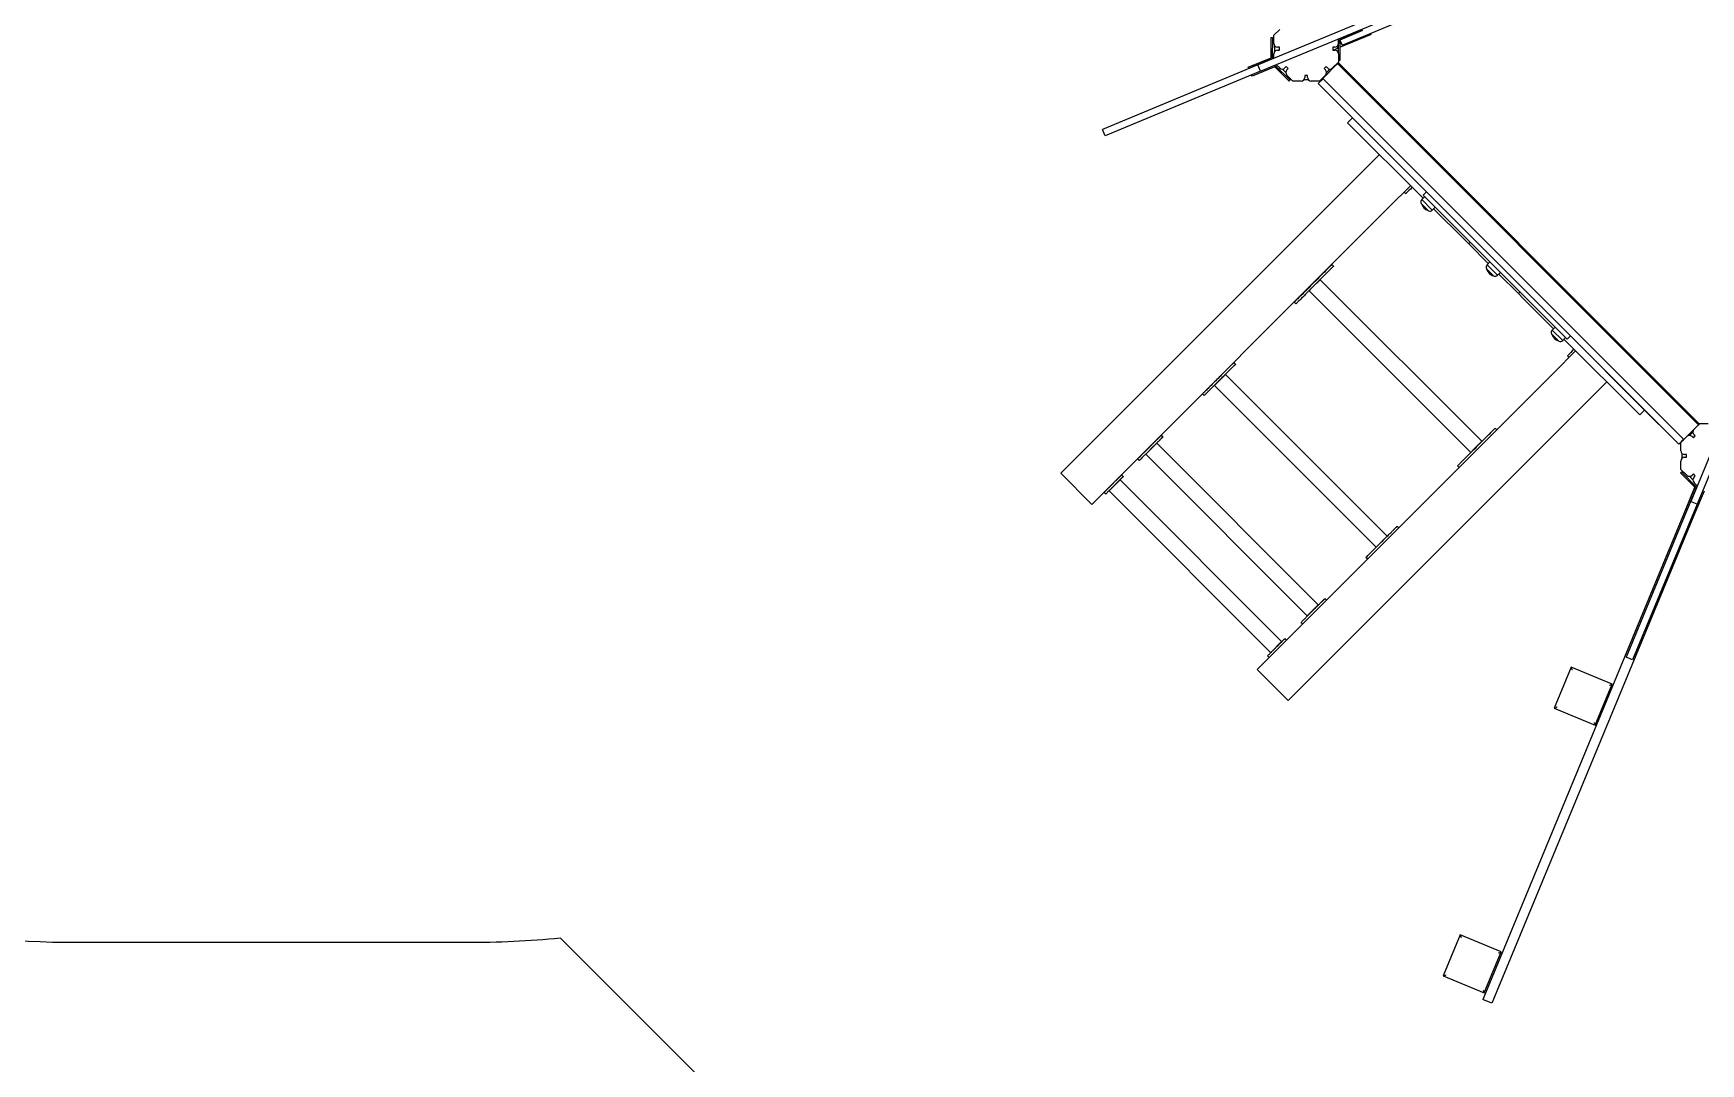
# Model space of a CAD drawing. Header units: millimetres. Extents: x -7616 to 421613, y 91067 to 341353.
# Drawn here: x 179753 to 183359, y 172607 to 174834 of the extents above; entities that cross this region are included whole.
import ezdxf

# ---------------------------------------------------------------- set-up
doc = ezdxf.new("R2010")
doc.units = ezdxf.units.MM
doc.header["$LTSCALE"] = 500
doc.header["$MEASUREMENT"] = 0
doc.linetypes.add('H0', pattern=[0.3, 0.2, -0.1])
doc.layers.add('e-plan', color=9, linetype='CONTINUOUS')

# ---------------------------------------------------------------- blocks, each defined once
blk = doc.blocks.new('A$C633402C3')
at = {"layer": 'e-plan'}
for p, q in [((110646.4, 83969.7), (109109.9, 83333.2)), ((110652.1, 83955.8), (109115.7, 83319.4)), ((110682.1, 83926.2), (110045.6, 82389.6)), ((110695.9, 83920.5), (110059.5, 82383.9)), ((109291.6, 83376.2), (110509, 83880.5)), ((109138, 83348.5), (109138.1, 83392.5)), ((109138.1, 83392.5), (109141.1, 83392.5)), ((109141.1, 83392.5), (109140.8, 83346.5)), ((109144, 83397.4), (109156.7, 83410.1)), ((109144, 83379.4), (109144, 83397.4)), ((109284.1, 83389), (109334.9, 83410.1)), ((109336.1, 83407.3), (109286.9, 83386.9)), ((109286.9, 83371.5), (109355.6, 83400)), ((109144, 83347.3), (109144, 83357.4)), ((109146.5, 83363.2), (109146.5, 83373.6)), ((109156, 83371.4), (109152, 83371.4)), ((109152, 83365.4), (109156, 83365.4)), ((109156, 83365.4), (109156, 83371.4)), ((109276, 83371.4), (109272, 83371.4)), ((109272, 83371.4), (109272, 83365.4)), ((109272, 83365.4), (109276, 83365.4)), ((109272.2, 83365.4), (109284, 83370.3)), ((109281.5, 83373.6), (109281.5, 83369.3)), ((109283.9, 83358.3), (109284.1, 83389)), ((109284, 83389.1), (109284, 83379.4)), ((109284, 83357.4), (109284, 83339.4)), ((109285.9, 83389.9), (109285.9, 83389.8)), ((109286.9, 83386.9), (109286.8, 83342.9)), ((109287.1, 83387), (109291.6, 83376.2)), ((109310, 83383.8), (109311, 83381.5)), ((109109.6, 83333.3), (108773.3, 83194)), ((109088.8, 83328.2), (109138, 83348.5)), ((109090, 83325.4), (109088.8, 83328.2)), ((109140.8, 83346.5), (109090, 83325.4)), ((109146.1, 83328.9), (109096.9, 83308.6)), ((109140.9, 83346.2), (109109.6, 83333.3)), ((109115.4, 83319.5), (109109.6, 83333.3)), ((109140.9, 83346.1), (109140.9, 83346.2)), ((109177.3, 83297.9), (109146.1, 83328.9)), ((109146.8, 83332.2), (109179.4, 83300)), ((109156.7, 83326.7), (109149.8, 83333.5)), ((109169.9, 83317), (109162.6, 83324.3)), ((109170.8, 83329.5), (109168, 83326.7)), ((109175.1, 83325.3), (109170.8, 83329.5)), ((109172.2, 83322.4), (109175.1, 83325.3)), ((109279.7, 83334.5), (109247.9, 83302.6)), ((109250.1, 83304.2), (109282, 83336)), ((109257.1, 83329.5), (109252.8, 83325.3)), ((109252.8, 83325.3), (109255.7, 83322.4)), ((109259.9, 83326.7), (109257.1, 83329.5)), ((109265.4, 83324.3), (109258, 83317)), ((109284, 83339.4), (109271.2, 83326.7)), ((109279.7, 83334.5), (109280.1, 83334.1)), ((109282, 83336), (110062.6, 82555.4)), ((109284, 83337.3), (109282.3, 83335.6)), ((109282.9, 83338.4), (110064.3, 82557)), ((109286.8, 83342.9), (109284, 83342.9)), ((109115.4, 83319.5), (108779, 83180.1)), ((109096.9, 83308.6), (109095.8, 83311.3)), ((109115.6, 83319.5), (109115.4, 83319.5)), ((109115.7, 83319.4), (109115.6, 83319.5)), ((109185, 83298.4), (109172.2, 83311.1)), ((109179.4, 83300), (109177.3, 83297.9)), ((109203, 83298.4), (109185, 83298.4)), ((109219.1, 83300.9), (109208.8, 83300.9)), ((109217, 83310.4), (109211, 83310.4)), ((109211, 83310.4), (109211, 83306.4)), ((109217, 83306.4), (109217, 83310.4)), ((109243, 83298.4), (109225, 83298.4)), ((109240.2, 83292.9), (109250.8, 83303.5)), ((110019.5, 82513.6), (109240.2, 83292.9)), ((109324.2, 83208.8), (109240.2, 83292.8)), ((109240.2, 83292.8), (109240.2, 83292.8)), ((109255.7, 83311.1), (109243, 83298.4)), ((109247.9, 83302.6), (109249, 83301.6)), ((109250.8, 83303.5), (109250.1, 83304.2)), ((110030.1, 82524.2), (109250.8, 83303.5)), ((109314, 83219), (109303.4, 83208.4)), ((108779, 83180.1), (108773.3, 83194)), ((109303.5, 83208.4), (109303.4, 83208.4)), ((109466.9, 83044.9), (109303.5, 83208.4)), ((109474.3, 83058.8), (109324.2, 83208.9)), ((109326.4, 83093.4), (109372.4, 83139.4)), ((108683.5, 82450.5), (109326.4, 83093.4)), ((109393.6, 83026.2), (109439.6, 83072.2)), ((109429.2, 83054.7), (109425.7, 83058.3)), ((109462.7, 83033.7), (109478.3, 83018.1)), ((109464.1, 83042.2), (109470.5, 83048.5)), ((109464.1, 83042.2), (109486.8, 83019.5)), ((109467.2, 83051.7), (109474.3, 83058.8)), ((109467.2, 83051.7), (109732.8, 82786.2)), ((108750.7, 82383.3), (109393.6, 83026.2)), ((109486.8, 83019.5), (109493.1, 83025.9)), ((109555.4, 82956.4), (109489.5, 83022.3)), ((109565.7, 82946.2), (109555.4, 82956.4)), ((109569.2, 82949.7), (109565.7, 82946.2)), ((109607.9, 82903.9), (109565.7, 82946.2)), ((109273, 82898.1), (109269.4, 82901.6)), ((109603.7, 82892.7), (109619.3, 82877.1)), ((109605.1, 82901.1), (109611.5, 82907.5)), ((109605.1, 82901.1), (109627.8, 82878.5)), ((109226.5, 82851.1), (109220.6, 82845.1)), ((109244.4, 82869), (109226.5, 82851.1)), ((109593.7, 82519.7), (109244.4, 82869)), ((109619.3, 82877.1), (109619.4, 82877)), ((109627.8, 82878.5), (109634.1, 82884.9)), ((109627.8, 82878.5), (109634.2, 82884.8)), ((109627.8, 82878.5), (109627.8, 82878.5)), ((109672.9, 82838.9), (109630.6, 82881.2)), ((109191.5, 82816.6), (109187.9, 82820.1)), ((109569.9, 82495.8), (109220.6, 82845.1)), ((109676.5, 82842.5), (109672.9, 82838.9)), ((109683.2, 82828.7), (109672.9, 82838.9)), ((109748.9, 82763), (109683.2, 82828.7)), ((109732.8, 82786.2), (109778.4, 82740.6)), ((109744.7, 82751.7), (109760.2, 82736.2)), ((109746.1, 82760.2), (109752.4, 82766.6)), ((109746.1, 82760.2), (109768.7, 82737.6)), ((109768.7, 82737.6), (109775, 82743.9)), ((109778.4, 82740.6), (109785.4, 82747.7)), ((109935.6, 82597.4), (109785.4, 82747.7)), ((109750.7, 82669.1), (109796.7, 82715.1)), ((109935.2, 82576.7), (109771.5, 82740.4)), ((109061.2, 82686.3), (109057.7, 82689.9)), ((109782.8, 82701.2), (109779.2, 82704.7)), ((109018.9, 82643.4), (109015.7, 82640.2)), ((109365, 82290.9), (109015.7, 82640.2)), ((109039.5, 82664.1), (109018.9, 82643.4)), ((109388.9, 82314.8), (109039.5, 82664.1)), ((109107.8, 82026.2), (109750.7, 82669.1)), ((109817.9, 82601.9), (109863.9, 82648)), ((108993.5, 82618.6), (108989.9, 82622.1)), ((109175, 81959.1), (109817.9, 82601.9)), ((109945.8, 82587.2), (109935.2, 82576.6)), ((109935.2, 82576.6), (109935.2, 82576.7)), ((110019.5, 82513.6), (109935.6, 82597.4)), ((108904.4, 82529.5), (108900.9, 82533)), ((109622.8, 82548.2), (109626.3, 82544.7)), ((110024.3, 82517.1), (110037, 82529.8)), ((110062.6, 82555.4), (110030.8, 82523.5)), ((110042.9, 82532.1), (110050.3, 82539.5)), ((110048.4, 82529.8), (110051.2, 82527)), ((110051.2, 82527), (110055.4, 82531.2)), ((110052.6, 82545.3), (110065.3, 82558.1)), ((110055.4, 82531.2), (110052.6, 82534)), ((110063.2, 82558.1), (110061.6, 82556.4)), ((110065.3, 82558.1), (110083.3, 82558.1)), ((108868.3, 82492.9), (108867.1, 82491.7)), ((109216.5, 82142.4), (108867.1, 82491.7)), ((108891, 82515.5), (108868.3, 82492.9)), ((109240.3, 82166.2), (108891, 82515.5)), ((109575.8, 82501.8), (109569.9, 82495.8)), ((109593.7, 82519.7), (109575.8, 82501.8)), ((110019.5, 82513.6), (110030.1, 82524.2)), ((110019.5, 82513.6), (110028.2, 82522.4)), ((110024.3, 82499.1), (110024.3, 82517.1)), ((110026.8, 82482.9), (110026.8, 82493.3)), ((110028.2, 82522.4), (110028.6, 82522)), ((110030.4, 82523.9), (110028.6, 82522)), ((110028.7, 82522.1), (110029, 82521.8)), ((110030.8, 82523.5), (110030.1, 82524.2)), ((110036.3, 82491.1), (110032.3, 82491.1)), ((110036.3, 82485.1), (110036.3, 82491.1)), ((108853.1, 82478.2), (108849.6, 82481.8)), ((109541.4, 82466.7), (109544.8, 82463.2)), ((110024.3, 82459.1), (110024.3, 82477.1)), ((110037.1, 82446.4), (110024.3, 82459.1)), ((110032.3, 82485.1), (110036.3, 82485.1)), ((108683.5, 82450.5), (108750.7, 82383.3)), ((108811.6, 82436.1), (108787.9, 82412.5)), ((109160.9, 82086.8), (108811.6, 82436.1)), ((108818.3, 82443.4), (108814.8, 82446.9)), ((110054.4, 82420.5), (109597.9, 81318.3)), ((110023.6, 82451.5), (110025.7, 82453.6)), ((110054.6, 82420.3), (110023.6, 82451.5)), ((110025.7, 82453.6), (110058.1, 82420.8)), ((110034.3, 82371.2), (110054.6, 82420.3)), ((110058.1, 82420.8), (110037.1, 82370)), ((110050.3, 82436.7), (110042.9, 82444)), ((110058.3, 82420.7), (110045.4, 82389.5)), ((110051.2, 82449.2), (110048.4, 82446.4)), ((110055.4, 82444.9), (110051.2, 82449.2)), ((110052.6, 82442.1), (110055.4, 82444.9)), ((110059.7, 82423.7), (110052.6, 82430.8)), ((110058.3, 82420.7), (110058.1, 82420.8)), ((110058.5, 82420.7), (110058.3, 82420.7)), ((108780.5, 82405.6), (108777, 82409.2)), ((108787.9, 82412.5), (108787.8, 82412.3)), ((109137.1, 82063), (108787.8, 82412.3)), ((110045.4, 82389.5), (109906, 82053.1)), ((110059.2, 82383.8), (109919.9, 82047.4)), ((110059.2, 82383.8), (110045.4, 82389.5)), ((110074.3, 82412.2), (110053.9, 82363)), ((110059.3, 82384), (110059.2, 82383.8)), ((110059.5, 82383.9), (110059.3, 82384)), ((110053.4, 82363.2), (109617.3, 81310.2)), ((110037.1, 82370), (110034.3, 82371.2)), ((110053.9, 82363), (110051.1, 82364.2)), ((109388.9, 82314.8), (109368.2, 82294.1)), ((109411.1, 82336.5), (109414.6, 82333)), ((109368.2, 82294.1), (109365, 82290.9)), ((109343.4, 82268.7), (109346.8, 82265.2)), ((109240.3, 82166.2), (109217.7, 82143.6)), ((109254.3, 82179.6), (109257.8, 82176.2)), ((109217.7, 82143.6), (109216.5, 82142.4)), ((109203, 82128.3), (109206.5, 82124.9)), ((109137.3, 82063.2), (109137.1, 82063)), ((109160.9, 82086.8), (109137.3, 82063.2)), ((109168.2, 82093.5), (109171.7, 82090.1)), ((109107.8, 82026.2), (109175, 81959.1)), ((109130.4, 82055.8), (109133.9, 82052.3)), ((109787.1, 82031.6), (109750.3, 81942.9)), ((109875.7, 81994.9), (109787.1, 82031.6)), ((109919.9, 82047.4), (109906, 82053.1)), ((109839, 81906.2), (109875.7, 81994.9)), ((109750.3, 81942.9), (109839, 81906.2)), ((109547.2, 81452.6), (109510.5, 81364)), ((109635.9, 81415.9), (109547.2, 81452.6)), ((109599.2, 81327.2), (109635.9, 81415.9)), ((109510.5, 81364), (109599.2, 81327.2)), ((109597.9, 81318.3), (109595.9, 81313.4)), ((109615.3, 81305.4), (109595.9, 81313.4)), ((109617.3, 81310.2), (109615.3, 81305.4))]:
    blk.add_line(p, q, dxfattribs=at)
blk.add_lwpolyline([(116741.1, 81686), (114484.5, 82310.1, -0.087069), (113987.2, 81600.4), (113107.4, 80720.7, -0.013649), (113008.3, 80626.8, -0.359932), (110113.2, 79736.6), (109653.1, 79927.2, -0.045406), (109271.8, 80127.4, -0.112995), (108326.3, 80720.6), (107601.3, 81445.6, -0.023722), (107399.1, 81436), (106556.1, 81436, -0.414214), (104421.7, 83570.3), (104421.7, 84413.3, -0.204246), (105078, 85953.1, -0.043347), (105055.5, 86211.9), (105055.5, 87054.9, -0.355405), (106251.1, 88524.5, -0.21561), (107377.5, 89033.9), (108177.5, 89034, -0.334458), (109619.2, 87948.2, -0.047852), (110094.6, 87993.8), (111338.8, 87993.8, -0.099345), (112303.7, 87800.2)], format="xyb", dxfattribs=at)
for centre, radius, start, end in [((109152, 83379.4), 8, 180.0012, 270.0012), ((109152, 83357.4), 8, 90.0012, 180.0012), ((109276, 83379.4), 8, 270.0012, 0.0012), ((109276, 83357.4), 8, 0.0012, 90.0012), ((109162.3, 83332.3), 8, 225.0012, 315.0012), ((109177.9, 83316.8), 8, 135.0012, 225.0012), ((109250, 83316.8), 8, 315.0012, 45.0012), ((109265.6, 83332.3), 8, 225.0012, 315.0012), ((109203, 83306.4), 8, 270.0012, 0.0012), ((109225, 83306.4), 8, 180.0012, 270.0012), ((109468.9, 83037), 7, 132.6268, 208.451), ((109485, 83040.4), 23, 198.0388, 251.9636), ((109481.6, 83024.3), 7, 241.5514, 317.3756), ((109609.9, 82896), 7, 132.6268, 208.451), ((109626, 82899.4), 23, 198.0388, 251.9636), ((109626.1, 82899.3), 23, 224.881, 251.9636), ((109622.6, 82883.3), 7, 241.5514, 317.3756), ((109622.7, 82883.2), 7, 241.5514, 317.3756), ((109750.8, 82755.1), 7, 132.6268, 208.451), ((109766.9, 82758.5), 23, 198.0388, 251.9636), ((109763.6, 82742.3), 7, 241.5514, 317.3756), ((110042.7, 82524.1), 8, 45.0012, 135.0012), ((110058.3, 82539.7), 8, 135.0012, 225.0012), ((110032.3, 82499.1), 8, 180.0012, 270.0012), ((110032.3, 82477.1), 8, 90.0012, 180.0012), ((110042.7, 82452), 8, 225.0012, 315.0012), ((110058.3, 82436.5), 8, 135.0012, 225.0012)]:
    blk.add_arc(centre, radius, start, end, dxfattribs=at)
for points, weights in [([(109280, 83334.2), (109281.9, 83336.1), (109283.2, 83337.4), (109283.5, 83337.7)], [0.557452516582, 0.525413527926, 0.506774693717, 0.501536013955]), ([(109268.5, 82900.6), (109255.1, 82887.3), (109187.9, 82820.1), (109187.9, 82820.1)], [1, 0.399443603006, 0.339889184968, 0.821336745884]), ([(109272, 82897.1), (109258.7, 82883.8), (109191.5, 82816.6), (109191.5, 82816.6)], [1, 0.399443603006, 0.339889184968, 0.821336745884]), ([(109269.4, 82901.6), (109269.4, 82901.6), (109269.1, 82901.3), (109268.5, 82900.6)], [0.821336745884, 0.874335312288, 0.933889730327, 1]), ([(109273, 82898.1), (109273, 82898.1), (109272.6, 82897.7), (109272, 82897.1)], [0.821336745884, 0.874335312288, 0.933889730327, 1]), ([(109055.1, 82687.3), (109038.9, 82671.1), (108989.9, 82622.1), (108989.9, 82622.1)], [1, 0.443755741118, 0.351622995545, 0.723601763279]), ([(109058.7, 82683.8), (109042.4, 82667.5), (108993.5, 82618.6), (108993.5, 82618.6)], [1, 0.443755741118, 0.351622995545, 0.723601763279]), ([(109057.7, 82689.9), (109057.7, 82689.9), (109056.7, 82688.9), (109055.1, 82687.3)], [0.723601763279, 0.797444846641, 0.889577592215, 1]), ([(109061.2, 82686.3), (109061.2, 82686.3), (109060.3, 82685.4), (109058.7, 82683.8)], [0.723601763279, 0.797444846641, 0.889577592215, 1]), ([(108895.4, 82527.5), (108879.8, 82512), (108849.6, 82481.8), (108849.6, 82481.8)], [1, 0.505152183406, 0.377615909194, 0.617391177364]), ([(108900.9, 82533), (108900.9, 82533), (108898.7, 82530.8), (108895.4, 82527.5)], [0.617391177364, 0.700644875715, 0.828181149928, 1]), ([(108904.4, 82529.5), (108904.4, 82529.5), (108902.2, 82527.3), (108898.9, 82524)], [0.617391177364, 0.700644875715, 0.828181149928, 1]), ([(109541.4, 82466.7), (109541.4, 82466.7), (109608.5, 82533.9), (109621.9, 82547.2)], [0.821336745884, 0.339889184968, 0.399443603006, 1]), ([(109621.9, 82547.2), (109622.5, 82547.9), (109622.8, 82548.2), (109622.8, 82548.2)], [1, 0.933889730327, 0.874335312288, 0.821336745884]), ([(110062.5, 82555.4), (110063.4, 82556.3), (110064, 82556.9), (110064.2, 82557.1)], [0.526315789474, 0.513010452622, 0.504750527449, 0.501536013955]), ([(108898.9, 82524), (108883.3, 82508.4), (108853.1, 82478.2), (108853.1, 82478.2)], [1, 0.505152183406, 0.377615909194, 0.617391177364]), ([(110029, 82521.8), (110029, 82521.8), (110029.6, 82522.4), (110030.7, 82523.6)], [0.5, 0.5, 0.508771929825, 0.526315789474]), ([(108803.1, 82435.2), (108791.5, 82423.6), (108777, 82409.2), (108777, 82409.2)], [1, 0.600719778609, 0.440576600009, 0.5195704642]), ([(108806.6, 82431.7), (108795, 82420.1), (108780.5, 82405.6), (108780.5, 82405.6)], [1, 0.600719778609, 0.440576600009, 0.5195704642]), ([(108814.8, 82446.9), (108814.8, 82446.9), (108809.4, 82441.6), (108803.1, 82435.2)], [0.5195704642, 0.572470376124, 0.732613554724, 1]), ([(108818.3, 82443.4), (108818.3, 82443.4), (108813, 82438.1), (108806.6, 82431.7)], [0.5195704642, 0.572470376124, 0.732613554724, 1]), ([(109343.4, 82268.7), (109343.4, 82268.7), (109392.3, 82317.7), (109408.5, 82333.9)], [0.723601763279, 0.351622995545, 0.443755741118, 1]), ([(109408.5, 82333.9), (109410.1, 82335.5), (109411.1, 82336.5), (109411.1, 82336.5)], [1, 0.889577592215, 0.797444846641, 0.723601763279]), ([(109203, 82128.3), (109203, 82128.3), (109233.2, 82158.5), (109248.8, 82174.1)], [0.617391177364, 0.377615909194, 0.505152183406, 1]), ([(109248.8, 82174.1), (109252.1, 82177.4), (109254.3, 82179.6), (109254.3, 82179.6)], [1, 0.828181149928, 0.700644875715, 0.617391177364]), ([(109130.4, 82055.8), (109130.4, 82055.8), (109144.9, 82070.2), (109156.5, 82081.8)], [0.5195704642, 0.440576600009, 0.600719778609, 1]), ([(109156.5, 82081.8), (109162.9, 82088.2), (109168.2, 82093.5), (109168.2, 82093.5)], [1, 0.732613554724, 0.572470376124, 0.5195704642])]:
    blk.add_rational_spline(points, weights, degree=3, dxfattribs=at)
for points, knots in [([(109443.2, 83068.7), (109438.2, 83063.7), (109429.9, 83055.4), (109429.4, 83054.9), (109429.2, 83054.7)], [0.4082632, 0.4082632, 0.4082632, 0.4082632, 0.7572883, 1, 1, 1, 1]), ([(109793.2, 82718.7), (109788.2, 82713.7), (109779.9, 82705.4), (109779.4, 82704.9), (109779.2, 82704.7)], [0.4082632, 0.4082632, 0.4082632, 0.4082632, 0.7572883, 1, 1, 1, 1]), ([(109789.6, 82025.6), (109789.5, 82025.6), (109789.5, 82025.6), (109789.2, 82026.3), (109789, 82027), (109788.1, 82029.1), (109787.6, 82030.2), (109787.2, 82031.3), (109787.1, 82031.6), (109787.1, 82031.6)], [-0.054665, -0.054665, -0.054665, -0.054665, 0, 0, 2.886993, 2.886993, 9.76026, 9.76026, 14.748006, 14.748006, 14.748006, 14.748006]), ([(109869.7, 81992.4), (109869.7, 81992.4), (109869.7, 81992.4), (109870.4, 81992.7), (109871.1, 81993), (109873.2, 81993.8), (109874.3, 81994.3), (109875.5, 81994.8), (109875.7, 81994.9), (109875.7, 81994.9)], [-0.054665, -0.054665, -0.054665, -0.054665, 0, 0, 2.886993, 2.886993, 9.76026, 9.76026, 14.748006, 14.748006, 14.748006, 14.748006]), ([(109750.3, 81942.9), (109750.3, 81942.9), (109750.6, 81943), (109751.7, 81943.5), (109752.9, 81944), (109754.9, 81944.8), (109755.6, 81945.1), (109756.3, 81945.4), (109756.3, 81945.4), (109756.4, 81945.4)], [20.558259, 20.558259, 20.558259, 20.558259, 24.227592, 24.227592, 29.284044, 29.284044, 31.407917, 31.407917, 31.448132, 31.448132, 31.448132, 31.448132]), ([(109836.5, 81912.2), (109836.5, 81912.2), (109836.5, 81912.2), (109836.8, 81911.5), (109837.1, 81910.8), (109837.9, 81908.7), (109838.4, 81907.6), (109838.9, 81906.5), (109839, 81906.2), (109839, 81906.2)], [-0.054665, -0.054665, -0.054665, -0.054665, 0, 0, 2.886993, 2.886993, 9.76026, 9.76026, 14.748006, 14.748006, 14.748006, 14.748006]), ([(109549.7, 81446.6), (109549.7, 81446.6), (109549.7, 81446.6), (109549.4, 81447.3), (109549.2, 81448), (109548.3, 81450.1), (109547.8, 81451.2), (109547.4, 81452.4), (109547.2, 81452.6), (109547.2, 81452.6)], [-0.054665, -0.054665, -0.054665, -0.054665, 0, 0, 2.886993, 2.886993, 9.76026, 9.76026, 14.748006, 14.748006, 14.748006, 14.748006]), ([(109629.9, 81413.4), (109629.9, 81413.4), (109629.9, 81413.4), (109630.6, 81413.7), (109631.3, 81414), (109633.4, 81414.9), (109634.5, 81415.3), (109635.6, 81415.8), (109635.9, 81415.9), (109635.9, 81415.9)], [-0.054665, -0.054665, -0.054665, -0.054665, 0, 0, 2.886993, 2.886993, 9.76026, 9.76026, 14.748006, 14.748006, 14.748006, 14.748006]), ([(109510.5, 81364), (109510.5, 81364), (109510.8, 81364.1), (109511.9, 81364.5), (109513, 81365), (109515.1, 81365.9), (109515.8, 81366.1), (109516.5, 81366.4), (109516.5, 81366.5), (109516.6, 81366.5)], [20.558259, 20.558259, 20.558259, 20.558259, 24.227592, 24.227592, 29.284044, 29.284044, 31.407917, 31.407917, 31.448132, 31.448132, 31.448132, 31.448132]), ([(109596.7, 81333.3), (109596.7, 81333.3), (109596.7, 81333.2), (109597, 81332.5), (109597.3, 81331.8), (109598.1, 81329.8), (109598.6, 81328.7), (109599.1, 81327.5), (109599.2, 81327.2), (109599.2, 81327.2)], [-0.054665, -0.054665, -0.054665, -0.054665, 0, 0, 2.886993, 2.886993, 9.76026, 9.76026, 14.748006, 14.748006, 14.748006, 14.748006])]:
    blk.add_open_spline(points, degree=3, knots=knots, dxfattribs=at)

msp = doc.modelspace()

# ---------------------------------------------------------------- block references
at = {"layer": 'e-plan', "linetype": 'H0'}
msp.add_blockref('A$C633402C3', (73291.5, 91432.6), dxfattribs=at)

doc.saveas('drawing.dxf')
